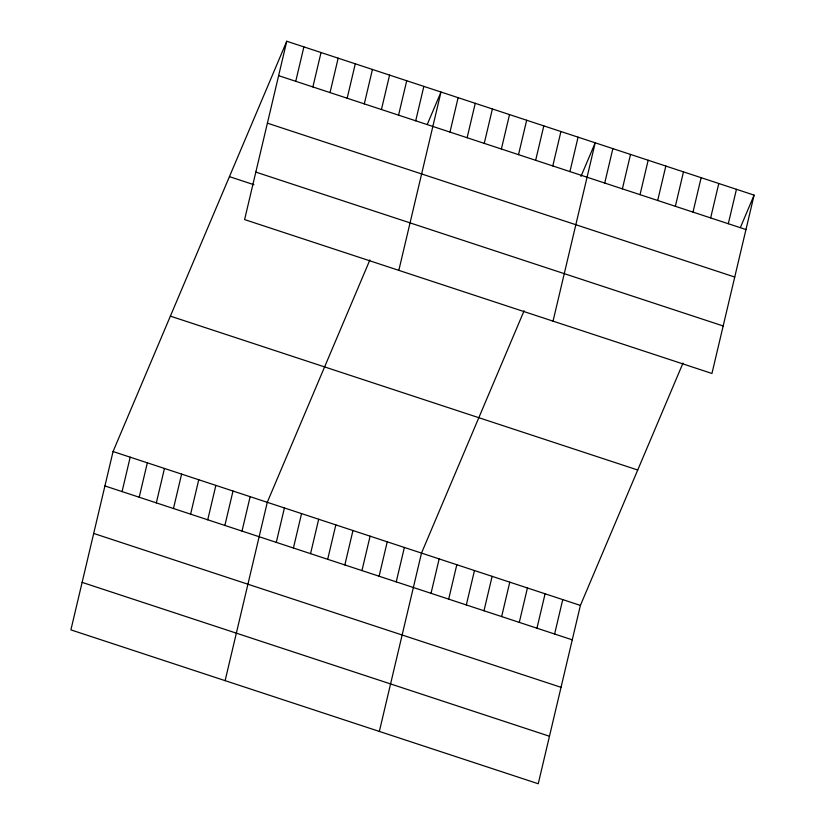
<?xml version="1.0" encoding="UTF-8"?>
<svg xmlns="http://www.w3.org/2000/svg" width="825" height="825" viewBox="0 0 825 825"><rect width="100%" height="100%" fill="white"/><g stroke="black" fill="none" stroke-linecap="round" stroke-linejoin="round"><path stroke-width="1.24" d="M286.76 41.25L244.602 219.584L711.944 373.467L754.102 195.123L286.76 41.25L113.056 451.533L70.898 629.877L538.24 783.75L580.398 605.416L682.997 363.072M122.059 491.597L130.195 457.174M139.198 497.238L147.335 462.815M156.327 502.879L164.464 468.456M173.467 508.52L181.603 474.107M190.606 514.161L198.743 479.748M295.752 81.314L303.889 46.891M207.735 519.802L215.872 485.389M312.892 86.955L321.028 52.532M224.874 525.442L233.011 491.03M330.031 92.596L338.168 58.173M242.014 531.083L250.15 496.671M347.16 98.237L355.297 63.814M225.122 680.656L267.279 502.312L369.878 259.968M364.299 103.878L372.436 69.465M276.282 542.376L284.419 507.952M381.439 109.519L389.575 75.106M293.422 548.017L301.558 513.593M398.568 115.16L406.704 80.747M310.551 553.658L318.687 519.245M415.707 120.801L423.844 86.388M327.69 559.298L335.827 524.886M398.826 270.373L440.983 92.029L427.237 124.482M344.829 564.939L352.966 530.527M449.976 132.093L458.112 97.67M361.958 570.58L370.095 536.167M467.115 137.734L475.252 103.311M379.098 576.221L387.234 541.808M484.254 143.375L492.391 108.952M396.237 581.873L404.374 547.449M501.383 149.016L509.52 114.603M379.345 731.435L421.503 553.09L524.102 310.757M518.523 154.657L526.659 120.244M431.021 593.319L439.158 558.907M535.662 160.297L543.799 125.885M448.676 599.136L456.813 564.723M552.791 165.938L560.928 131.526M466.331 604.952L474.468 570.529M569.931 171.579L578.067 137.167M483.986 610.758L492.123 576.345M553.039 321.152L595.196 142.807L580.986 176.375M501.641 616.574L509.778 582.161M604.725 183.037L612.862 148.624M519.296 622.39L527.433 587.967M622.38 188.853L630.517 154.44M536.951 628.207L545.088 593.783M640.035 194.669L648.172 160.246M554.606 634.012L562.743 599.6M657.69 200.475L665.827 166.062M675.345 206.291L683.482 171.878M693 212.108L701.137 177.684M710.655 217.913L718.792 183.501M728.31 223.73L736.447 189.317M740.365 227.576L754.102 195.123M278.623 75.663L745.965 229.546M267.393 123.162L734.735 277.035M255.822 172.095L723.164 325.968M229.432 176.643L253.914 184.707M170.383 316.14L637.725 470.013M113.056 451.533L580.398 605.416M104.919 485.946L572.272 639.829M93.699 533.445L561.041 687.318M82.129 582.378L549.471 736.251"/></g></svg>
